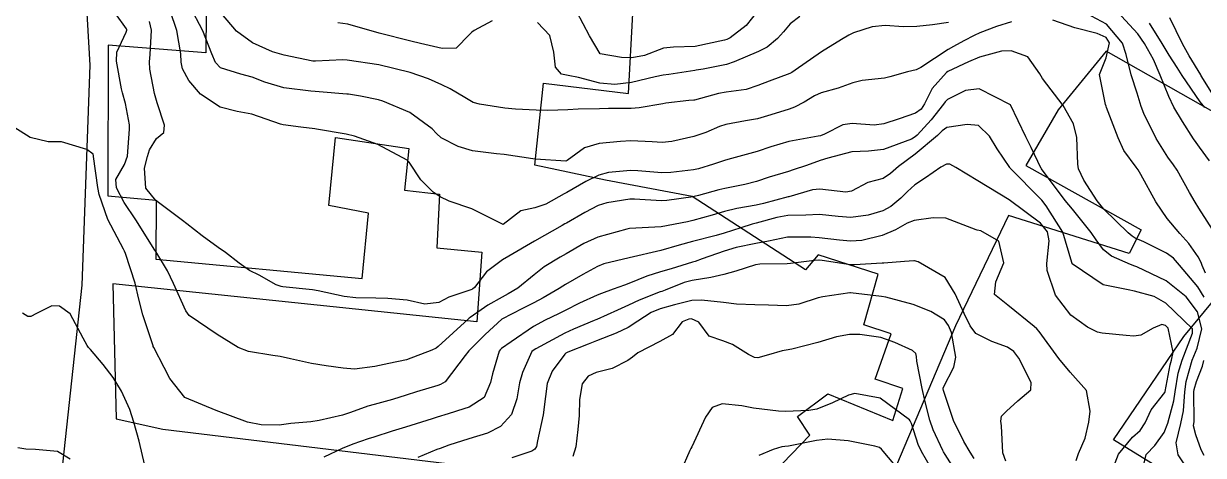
# Model space of a CAD drawing. Header units: metres. Extents: x 318500 to 325275, y 7408834 to 7428799.
# Drawn here: x 323560.3 to 323634.9, y 7419354.2 to 7419381.5 of the extents above; entities that cross this region are included whole.
import ezdxf

# ---------------------------------------------------------------- set-up
doc = ezdxf.new("R2010")
doc.units = ezdxf.units.M
doc.header["$MEASUREMENT"] = 0
for name, color, linetype in [('Curvas de Nivel 1m', 11, 'Continuous'), ('Curvas de Nivel 5m', 15, 'Continuous'), ('Edificações', 30, 'Continuous'), ('Vias Primárias', 230, 'Continuous')]:
    doc.layers.add(name, color=color, linetype=linetype)

msp = doc.modelspace()

# ---------------------------------------------------------------- linework, layer by layer
at = {"layer": 'Curvas de Nivel 1m', "flags": 128}
for points, elevation in [([(323631.153, 7419353.55), (323631.316, 7419354.261), (323631.871, 7419354.841), (323632.464, 7419355.664), (323632.692, 7419356.247), (323633.072, 7419357.66), (323633.163, 7419358.24), (323633.346, 7419359.409), (323633.593, 7419360.234), (323634.257, 7419361.935), (323634.25, 7419362.225), (323632.574, 7419363.844), (323631.82, 7419364.258), (323630.585, 7419364.607), (323630.188, 7419364.674), (323628.59, 7419364.999), (323626.635, 7419366.33), (323626.629, 7419366.348), (323626.611, 7419366.415), (323626.052, 7419368.336), (323624.996, 7419370.005), (323624.72, 7419370.349), (323624.661, 7419370.418), (323622.71, 7419372.38), (323622.69, 7419372.41), (323621.9, 7419373.59), (323621.403, 7419374.4), (323620.72, 7419375.078), (323620.001, 7419375.137), (323618.718, 7419374.95), (323618.407, 7419374.742), (323618.118, 7419374.439), (323616.698, 7419373.264), (323615.644, 7419372.476), (323615.136, 7419372.031), (323614.679, 7419371.724), (323613.712, 7419371.462), (323612.666, 7419370.927), (323612.316, 7419370.864), (323610.668, 7419371.05), (323610.208, 7419371.006), (323608.709, 7419370.569), (323608.67, 7419370.56), (323607.1, 7419370.139), (323606.652, 7419370.042), (323605.426, 7419369.831), (323604.645, 7419369.639), (323603.863, 7419369.41), (323602.636, 7419369.07), (323602.3, 7419368.988), (323600.63, 7419368.67), (323598.629, 7419368.555), (323598.455, 7419368.529), (323596.623, 7419368.022), (323595.74, 7419367.617), (323594.612, 7419366.969), (323594.244, 7419366.755), (323593.236, 7419366.135), (323592.593, 7419365.637), (323591.553, 7419364.795), (323590.956, 7419364.423), (323590.571, 7419364.228), (323589.662, 7419363.72), (323588.552, 7419362.941), (323588.489, 7419362.893), (323588.419, 7419362.832), (323586.524, 7419361.1), (323586.387, 7419360.997), (323586.129, 7419360.866), (323584.514, 7419360.253), (323583.394, 7419360.019), (323582.509, 7419359.831), (323581.233, 7419359.655), (323580.508, 7419359.721), (323579.437, 7419359.884), (323578.511, 7419360.025), (323577.175, 7419360.322), (323576.515, 7419360.469), (323576.051, 7419360.533), (323574.518, 7419360.777), (323573.867, 7419361.027), (323572.532, 7419361.862), (323570.768, 7419363.067), (323570.554, 7419363.355), (323569.77, 7419365.082), (323569.394, 7419365.894), (323568.653, 7419367.099), (323568.601, 7419367.189), (323567.399, 7419369.118), (323566.646, 7419370.197), (323566.16, 7419371.135), (323566.13, 7419371.67), (323566.675, 7419372.6), (323566.858, 7419373.127), (323566.99, 7419374.841), (323566.987, 7419375.126), (323566.73, 7419376.473), (323566.539, 7419377.132), (323566.475, 7419377.401), (323566.176, 7419379.136), (323566.183, 7419379.722), (323566.788, 7419380.986), (323566.818, 7419381.101), (323566.817, 7419381.13), (323566.791, 7419381.189), (323565.402, 7419383.144)], 753), ([(323622.809, 7419381.637), (323621.86, 7419381.338), (323620.798, 7419380.942), (323620.435, 7419380.774), (323619.79, 7419380.42), (323619.136, 7419380.077), (323618.784, 7419379.873), (323617.06, 7419378.743), (323616.771, 7419378.591), (323616.229, 7419378.468), (323615.098, 7419378.152), (323614.764, 7419378.066), (323613.346, 7419377.92), (323612.759, 7419377.778), (323611.841, 7419377.436), (323610.749, 7419377.135), (323610.335, 7419376.958), (323609.683, 7419376.556), (323609.071, 7419376.229), (323608.733, 7419376.11), (323607.563, 7419375.746), (323606.724, 7419375.504), (323605.961, 7419375.362), (323604.718, 7419375.135), (323604.331, 7419375.01), (323603.461, 7419374.639), (323602.707, 7419374.371), (323601.314, 7419374.053), (323600.703, 7419374.005), (323600.064, 7419374.04), (323598.704, 7419374.098), (323598.067, 7419374.073), (323596.702, 7419373.94), (323595.773, 7419373.666), (323594.682, 7419372.856), (323594.609, 7419372.823), (323592.682, 7419372.943), (323592.503, 7419372.963), (323590.687, 7419373.244), (323590.217, 7419373.284), (323588.69, 7419373.467), (323587.794, 7419373.743), (323586.702, 7419374.294), (323586.415, 7419374.574), (323586.143, 7419374.869), (323584.725, 7419375.9), (323583.023, 7419376.62), (323582.737, 7419376.699), (323581.606, 7419376.927), (323580.855, 7419377.052), (323580.741, 7419377.066), (323578.992, 7419377.215), (323578.743, 7419377.232), (323578.465, 7419377.251), (323576.745, 7419377.452), (323575.557, 7419377.817), (323574.751, 7419378.13), (323574.035, 7419378.313), (323572.757, 7419378.715), (323572.433, 7419379.053), (323572.206, 7419379.618), (323571.623, 7419381.062), (323570.813, 7419382.619)], 756), ([(323618.807, 7419381.584), (323617.798, 7419381.452), (323616.803, 7419381.339), (323615.956, 7419381.319), (323614.804, 7419381.391), (323613.991, 7419381.309), (323612.796, 7419380.929), (323612.513, 7419380.796), (323612.037, 7419380.521), (323610.782, 7419379.744), (323609.104, 7419378.565), (323608.908, 7419378.427), (323608.767, 7419378.355), (323607.461, 7419377.882), (323606.755, 7419377.595), (323606, 7419377.352), (323604.748, 7419377.183), (323604.269, 7419377.105), (323602.741, 7419376.688), (323602.706, 7419376.684), (323602.39, 7419376.654), (323600.92, 7419376.485), (323600.737, 7419376.456), (323599.24, 7419376.185), (323598.732, 7419376.16), (323597.306, 7419376.146), (323596.731, 7419376.132), (323595.376, 7419376.098), (323594.73, 7419376.066), (323593.468, 7419376.03), (323592.729, 7419376.046), (323591.423, 7419376.106), (323590.73, 7419376.168), (323589.145, 7419376.415), (323588.736, 7419376.539), (323588.206, 7419376.838), (323587.281, 7419377.388), (323586.748, 7419377.641), (323585.9, 7419378.021), (323584.755, 7419378.435), (323582.76, 7419378.91), (323580.764, 7419379.212), (323580.486, 7419379.223), (323578.763, 7419379.141), (323578.582, 7419379.152), (323576.768, 7419379.524), (323576.038, 7419379.734), (323574.779, 7419380.297), (323573.76, 7419381.035), (323572.807, 7419382.154)], 757), ([(323606.817, 7419382.416), (323606.002, 7419381.402), (323604.992, 7419380.617), (323604.789, 7419380.52), (323604.631, 7419380.465), (323602.784, 7419380.075), (323601.41, 7419380.038), (323600.783, 7419379.963), (323599.584, 7419379.499), (323598.77, 7419379.355), (323598.113, 7419379.367), (323596.773, 7419379.616), (323596.102, 7419380.737), (323595.302, 7419382.256)], 759), ([(323635.714, 7419368.204), (323634.654, 7419369.839), (323634.413, 7419370.224), (323634.066, 7419370.832), (323633.282, 7419372.241), (323633.045, 7419372.596), (323632.698, 7419373.069), (323631.95, 7419374.258), (323631.174, 7419375.825), (323631.001, 7419376.267), (323630.753, 7419377.121), (323630.369, 7419378.276), (323630.064, 7419379.562), (323629.826, 7419380.284), (323628.808, 7419381.491), (323627.221, 7419382.324)], 757), ([(323635.336, 7419372.85), (323634.705, 7419373.702), (323634.479, 7419373.994), (323634.319, 7419374.226), (323633.627, 7419375.336), (323633.077, 7419376.245), (323632.75, 7419376.91), (323632.215, 7419378.256), (323631.78, 7419379.26), (323631.219, 7419380.266), (323630.799, 7419380.865), (323629.49, 7419382.29)], 758), ([(323634.426, 7419352.623), (323633.356, 7419354.236), (323633.225, 7419355.006), (323633.515, 7419356.234), (323633.681, 7419357.033), (323633.764, 7419358.231), (323633.853, 7419358.887), (323634.232, 7419360.224), (323634.538, 7419360.985), (323634.849, 7419362.216), (323634.566, 7419363.301), (323633.848, 7419364.231), (323632.595, 7419365.254), (323630.739, 7419366.137), (323630.609, 7419366.177), (323630.323, 7419366.274), (323629.137, 7419366.814), (323628.619, 7419367.22), (323628.158, 7419367.839), (323627.84, 7419368.312), (323626.652, 7419369.78), (323626.198, 7419370.335), (323624.69, 7419372.327), (323624.676, 7419372.35), (323624.035, 7419373.692), (323623.704, 7419374.365), (323622.74, 7419376.38), (323620.755, 7419377.402), (323619.879, 7419377.293), (323618.744, 7419376.717), (323618.595, 7419376.58), (323618.492, 7419376.434), (323617.726, 7419375.444), (323616.822, 7419374.458), (323616.709, 7419374.366), (323616.463, 7419374.219), (323614.701, 7419373.557), (323613.743, 7419373.456), (323612.699, 7419373.403), (323611.178, 7419373.016), (323610.693, 7419372.855), (323609.827, 7419372.553), (323608.988, 7419372.263), (323608.684, 7419372.166), (323607.463, 7419371.798), (323606.674, 7419371.529), (323605.936, 7419371.336), (323604.667, 7419371.096), (323604.285, 7419371.007), (323602.988, 7419370.645), (323602.729, 7419370.579), (323602.659, 7419370.565), (323600.993, 7419370.328), (323600.655, 7419370.313), (323598.935, 7419370.417), (323598.656, 7419370.412), (323597.197, 7419370.177), (323596.649, 7419370.011), (323595.8, 7419369.581), (323594.632, 7419368.907), (323594.532, 7419368.851), (323594.362, 7419368.754), (323592.62, 7419367.768), (323590.994, 7419366.804), (323590.598, 7419366.571), (323589.586, 7419365.824), (323588.819, 7419364.828), (323588.69, 7419364.717), (323588.578, 7419364.676), (323587.194, 7419364.228), (323586.565, 7419363.879), (323585.667, 7419363.77), (323584.567, 7419364.024), (323583.333, 7419364.138), (323582.569, 7419364.147), (323581.316, 7419364.182), (323580.57, 7419364.265), (323578.918, 7419364.621), (323578.576, 7419364.68), (323576.699, 7419364.868), (323576.579, 7419364.891), (323576.263, 7419364.995), (323575.187, 7419365.612), (323574.589, 7419365.915), (323573.934, 7419366.371), (323573.055, 7419367.043), (323572.605, 7419367.36), (323571.582, 7419368.094), (323570.627, 7419368.851), (323570.334, 7419369.074), (323568.648, 7419370.329), (323568.033, 7419371.109), (323567.938, 7419372.376), (323568.124, 7419373.108), (323568.258, 7419373.535), (323568.697, 7419374.249), (323569.162, 7419374.634), (323569.212, 7419375.092), (323568.731, 7419376.502), (323568.573, 7419377.103), (323568.286, 7419378.638), (323568.26, 7419379.108), (323568.301, 7419379.573), (323568.374, 7419381.106), (323568.262, 7419381.644)], 754), ([(323589.934, 7419381.688), (323588.794, 7419381.078), (323588.642, 7419380.983), (323588.512, 7419380.834), (323587.653, 7419379.971), (323586.776, 7419379.942), (323585.397, 7419380.264), (323584.783, 7419380.419), (323582.79, 7419380.91), (323580.798, 7419381.479), (323580.175, 7419381.574)], 758), ([(323609.412, 7419381.96), (323608.804, 7419381.51), (323608.366, 7419381.004), (323607.99, 7419380.578), (323607.333, 7419380.036), (323606.782, 7419379.753), (323605.256, 7419379.094), (323604.773, 7419378.927), (323603.291, 7419378.642), (323602.843, 7419378.574), (323602.769, 7419378.562), (323601.122, 7419378.309), (323600.764, 7419378.265), (323600.243, 7419378.158), (323598.751, 7419377.801), (323597.702, 7419377.668), (323596.75, 7419377.746), (323595.396, 7419378.101), (323594.755, 7419378.228), (323594.325, 7419378.326), (323593.954, 7419378.762), (323593.832, 7419379.706), (323593.59, 7419380.768), (323592.802, 7419381.581)], 758), ([(323635.072, 7419365.744), (323634.857, 7419366.216), (323634.795, 7419366.401), (323634.615, 7419366.76), (323634.017, 7419367.622), (323633.457, 7419368.238), (323632.644, 7419369.197), (323631.938, 7419370.257), (323630.981, 7419371.972), (323630.811, 7419372.269), (323630.692, 7419372.435), (323629.908, 7419373.488), (323629.541, 7419374.288), (323628.814, 7419376.224), (323628.787, 7419376.299), (323628.742, 7419376.413), (323628.372, 7419378.306), (323628.781, 7419379.36), (323629, 7419380.297), (323628.795, 7419380.642), (323628.213, 7419380.894), (323626.804, 7419381.242), (323625.417, 7419381.737)], 756), ([(323635.027, 7419376.216), (323634.745, 7419376.576), (323633.609, 7419378.237), (323633.277, 7419378.745), (323632.783, 7419379.533), (323632.335, 7419380.255), (323631.534, 7419381.538)], 759), ([(323629.256, 7419353.47), (323629.571, 7419354.283), (323630.461, 7419355.359), (323630.948, 7419355.782), (323631.266, 7419356.262), (323631.647, 7419357.094), (323632.499, 7419358.19), (323632.517, 7419358.232), (323632.521, 7419358.25), (323632.83, 7419359.94), (323632.917, 7419360.244), (323633.036, 7419360.744), (323632.704, 7419362.248), (323632.553, 7419362.423), (323632.316, 7419362.49), (323631.771, 7419362.258), (323630.988, 7419361.824), (323630.545, 7419361.757), (323630.056, 7419361.788), (323628.546, 7419361.934), (323628.246, 7419362.003), (323627.608, 7419362.314), (323626.561, 7419363.07), (323625.586, 7419364.34), (323625.046, 7419365.903), (323625.029, 7419366.346), (323625.19, 7419367.779), (323625.073, 7419368.346), (323624.638, 7419368.897), (323622.66, 7419370.38), (323620.678, 7419371.586), (323619.274, 7419372.424), (323618.9, 7419372.636), (323618.692, 7419372.64), (323618.331, 7419372.435), (323617.356, 7419371.774), (323616.673, 7419371.32), (323616.223, 7419370.91), (323615.799, 7419370.473), (323615.173, 7419369.961), (323614.648, 7419369.686), (323613.732, 7419369.411), (323612.641, 7419369.264), (323611.837, 7419369.327), (323610.643, 7419369.437), (323609.783, 7419369.412), (323608.642, 7419369.373), (323607.955, 7419369.262), (323606.635, 7419368.896), (323606.399, 7419368.828), (323605.674, 7419368.604), (323604.626, 7419368.269), (323604.112, 7419368.115), (323602.621, 7419367.731), (323601.771, 7419367.505), (323600.615, 7419367.162), (323598.61, 7419366.7), (323597.004, 7419366.324), (323596.602, 7419366.166), (323595.678, 7419365.655), (323594.584, 7419365.021), (323594.418, 7419364.917), (323594.184, 7419364.756), (323593.17, 7419364.172), (323592.566, 7419363.86), (323591.853, 7419363.498), (323590.55, 7419362.825), (323589.496, 7419361.865), (323588.531, 7419360.893), (323588.472, 7419360.831), (323588.223, 7419360.532), (323586.955, 7419358.853), (323586.662, 7419358.693), (323586.497, 7419358.64), (323585.145, 7419358.226), (323584.487, 7419358.022), (323583.632, 7419357.749), (323582.478, 7419357.433), (323582.072, 7419357.32), (323580.975, 7419356.932), (323580.604, 7419356.802), (323580.467, 7419356.764), (323578.996, 7419356.421), (323578.461, 7419356.341), (323577.208, 7419356.23), (323576.457, 7419356.132), (323575.325, 7419356.139), (323574.46, 7419356.323), (323572.47, 7419357.04), (323570.482, 7419357.872), (323569.55, 7419359.084), (323569.188, 7419359.771), (323568.519, 7419361.041), (323568.493, 7419361.1), (323568.478, 7419361.143), (323567.823, 7419363.107), (323567.583, 7419364.091), (323567.352, 7419365.112), (323566.742, 7419366.975), (323566.675, 7419367.119), (323566.602, 7419367.249), (323565.616, 7419369.14), (323565.08, 7419370.719), (323564.985, 7419371.147), (323564.72, 7419373.109), (323564.718, 7419373.15), (323564.682, 7419373.26), (323564.281, 7419373.561), (323562.693, 7419374.037), (323561.843, 7419374.043), (323560.697, 7419374.324), (323559.269, 7419375.224)], 752), ([(323626.886, 7419353.88), (323627.029, 7419354.321), (323627.455, 7419355.31), (323627.684, 7419356.312), (323627.781, 7419357.01), (323627.549, 7419358.314), (323626.517, 7419359.48), (323625.79, 7419360.337), (323624.547, 7419362.037), (323624.401, 7419362.205), (323624.243, 7419362.355), (323622.57, 7419363.703), (323621.728, 7419364.393), (323621.8, 7419365.184), (323622.322, 7419366.384), (323622.003, 7419367.768), (323620.865, 7419368.406), (323620.631, 7419368.455), (323620.566, 7419368.476), (323618.642, 7419369.214), (323617.845, 7419369.239), (323616.639, 7419369.073), (323616.205, 7419368.898), (323615.47, 7419368.477), (323614.626, 7419368.121), (323613.33, 7419367.796), (323612.622, 7419367.753), (323611.92, 7419367.818), (323610.624, 7419367.973), (323610.098, 7419368.021), (323608.624, 7419368.005), (323607.433, 7419367.77), (323606.62, 7419367.611), (323605.37, 7419367.362), (323604.615, 7419367.137), (323603.229, 7419366.641), (323602.778, 7419366.477), (323602.607, 7419366.423), (323601.254, 7419366.009), (323600.597, 7419365.812), (323599.725, 7419365.551), (323598.586, 7419365.086), (323598.317, 7419364.97), (323597.596, 7419364.715), (323596.846, 7419364.456), (323596.574, 7419364.348), (323595.471, 7419363.836), (323594.559, 7419363.383), (323594.14, 7419363.173), (323593.286, 7419362.769), (323592.546, 7419362.36), (323591.138, 7419361.403), (323590.532, 7419360.97), (323590.444, 7419360.897), (323590.385, 7419360.811), (323589.95, 7419359.373), (323589.83, 7419358.817), (323589.425, 7419357.882), (323588.476, 7419357.263), (323588.151, 7419357.158), (323587.161, 7419356.85), (323586.468, 7419356.636), (323586.132, 7419356.532), (323584.457, 7419356.003), (323583.614, 7419355.737), (323582.447, 7419355.372), (323582.099, 7419355.262), (323581.122, 7419354.93), (323580.437, 7419354.647), (323579.289, 7419354.093)], 751), ([(323620.444, 7419354.013), (323620.184, 7419354.413), (323619.773, 7419355.1), (323619.125, 7419356.423), (323618.498, 7419358.315), (323618.476, 7419358.43), (323618.471, 7419358.46), (323618.501, 7419358.527), (323619.157, 7419359.787), (323619.271, 7419360.423), (323618.997, 7419361.974), (323618.81, 7419362.427), (323618.555, 7419362.775), (323617.685, 7419363.321), (323616.569, 7419363.759), (323614.838, 7419364.224), (323614.577, 7419364.268), (323612.603, 7419364.487), (323612.58, 7419364.487), (323610.87, 7419364.241), (323610.574, 7419364.169), (323609.343, 7419363.783), (323608.567, 7419363.679), (323607.427, 7419363.721), (323606.567, 7419363.731), (323605.403, 7419363.772), (323604.569, 7419363.887), (323603.184, 7419364.027), (323602.57, 7419364), (323601.485, 7419363.742), (323600.562, 7419363.472), (323599.992, 7419363.245), (323599.149, 7419362.691), (323598.546, 7419362.293), (323597.774, 7419361.943), (323596.537, 7419361.463), (323596.017, 7419361.253), (323594.733, 7419360.748), (323594.602, 7419360.676), (323594.528, 7419360.608), (323593.728, 7419359.546), (323593.419, 7419358.766), (323593.31, 7419357.946), (323593.156, 7419356.77), (323592.813, 7419355.134), (323592.733, 7419354.776), (323592.629, 7419354.596), (323592.446, 7419354.487), (323591.182, 7419354.056)], 749), ([(323567.959, 7419353.571), (323567.597, 7419355.108), (323567.256, 7419356.314), (323567.012, 7419357.115), (323566.487, 7419358.279), (323565.951, 7419359.128), (323565.327, 7419359.957), (323564.518, 7419360.917), (323564.402, 7419361.035), (323564.306, 7419361.153), (323564.064, 7419361.62), (323563.23, 7419363.17), (323562.557, 7419363.646), (323562.081, 7419363.661), (323561.114, 7419363.194), (323560.754, 7419362.991), (323560.547, 7419362.986), (323560.211, 7419363.205)], 751), ([(323619.787, 7419352.416), (323618.603, 7419354.273), (323618.501, 7419354.429), (323618.451, 7419354.519), (323617.846, 7419355.821), (323617.63, 7419356.443), (323617.344, 7419357.591), (323617.144, 7419358.45), (323616.806, 7419360.175), (323616.787, 7419360.456), (323616.738, 7419360.663), (323616.534, 7419360.84), (323615.42, 7419361.358), (323614.542, 7419361.665), (323613.198, 7419361.849), (323612.543, 7419361.852), (323611.728, 7419361.709), (323610.538, 7419361.36), (323608.896, 7419360.927), (323608.533, 7419360.861), (323608.291, 7419360.814), (323607.425, 7419360.581), (323606.739, 7419360.376), (323606.527, 7419360.405), (323606.153, 7419360.596), (323605.154, 7419361.229), (323604.538, 7419361.462), (323603.664, 7419361.756), (323603.018, 7419362.643), (323602.553, 7419362.84), (323602.374, 7419362.83), (323601.957, 7419362.656), (323601.353, 7419361.851), (323600.538, 7419361.423), (323599.164, 7419360.69), (323598.809, 7419360.413), (323598.523, 7419360.214), (323597.521, 7419359.709), (323596.511, 7419359.447), (323596.023, 7419359.219), (323595.637, 7419358.739), (323595.473, 7419357.752), (323595.443, 7419356.74), (323595.349, 7419355.853), (323595.237, 7419354.742), (323595.044, 7419354.141)], 748), ([(323618.045, 7419352.816), (323617.099, 7419354.45), (323616.899, 7419354.897), (323616.468, 7419356.235), (323616.397, 7419356.389), (323616.335, 7419356.462), (323614.49, 7419357.827), (323612.884, 7419358.116), (323612.493, 7419358.01), (323611.483, 7419357.527), (323610.479, 7419357.136), (323609.977, 7419357.048), (323608.476, 7419356.983), (323608.051, 7419357), (323606.479, 7419357.201), (323605.746, 7419357.336), (323604.483, 7419357.48), (323603.869, 7419357.239), (323603.439, 7419356.635), (323602.566, 7419354.763), (323602.509, 7419354.649), (323602.491, 7419354.607), (323602.448, 7419354.512), (323601.876, 7419353.208)], 747), ([(323616.025, 7419352.867), (323614.679, 7419354.487), (323614.579, 7419354.615), (323614.452, 7419354.715), (323614.151, 7419354.795), (323612.456, 7419355.137), (323611.169, 7419355.241), (323610.456, 7419355.145), (323608.685, 7419354.8), (323608.452, 7419354.78), (323608.265, 7419354.759), (323607.71, 7419354.577), (323606.82, 7419354.21)], 746)]:
    msp.add_lwpolyline(points, dxfattribs=dict(at, elevation=elevation))
at = {"layer": 'Curvas de Nivel 5m', "flags": 128}
for points, elevation in [([(323634.993, 7419364.214), (323634.59, 7419364.87), (323633.432, 7419366.238), (323633.046, 7419366.675), (323632.618, 7419367.008), (323631.167, 7419367.722), (323630.627, 7419367.96), (323630.426, 7419368.071), (323630.187, 7419368.277), (323628.652, 7419369.79), (323628.212, 7419370.307), (323627.374, 7419371.626), (323627.045, 7419372.325), (323626.999, 7419372.631), (323626.929, 7419374.327), (323626.723, 7419375.175), (323626.06, 7419376.337), (323624.766, 7419378.051), (323624.584, 7419378.353), (323623.828, 7419379.412), (323622.784, 7419379.79), (323622.17, 7419379.776), (323620.78, 7419379.405), (323620.088, 7419379.105), (323618.771, 7419378.488), (323618.68, 7419378.431), (323617.781, 7419377.418), (323617.289, 7419376.452), (323617.077, 7419376.113), (323616.731, 7419375.856), (323615.694, 7419375.507), (323614.72, 7419375.171), (323614.119, 7419375.096), (323612.72, 7419375.194), (323612.124, 7419375.114), (323610.958, 7419374.536), (323610.709, 7419374.43), (323610.559, 7419374.392), (323608.705, 7419374.064), (323607.562, 7419373.72), (323606.698, 7419373.431), (323605.075, 7419372.995), (323604.693, 7419372.886), (323603.934, 7419372.631), (323602.998, 7419372.333), (323602.684, 7419372.268), (323601.24, 7419372.106), (323600.681, 7419372.09), (323599.158, 7419372.218), (323598.683, 7419372.233), (323597.298, 7419372.103), (323596.678, 7419371.939), (323595.864, 7419371.542), (323594.661, 7419370.848), (323594.49, 7419370.753), (323593.325, 7419370.095), (323592.646, 7419369.874), (323591.761, 7419369.676), (323590.63, 7419368.81), (323588.645, 7419369.805), (323587.215, 7419370.288), (323586.655, 7419370.555), (323586.213, 7419370.867), (323585.434, 7419371.645), (323584.679, 7419372.752), (323584.551, 7419372.891), (323582.695, 7419373.882), (323581.227, 7419374.408), (323580.704, 7419374.524), (323578.823, 7419374.853), (323578.709, 7419374.873), (323577.835, 7419374.979), (323576.712, 7419375.123), (323576.537, 7419375.168), (323574.721, 7419375.782), (323573.796, 7419375.962), (323572.728, 7419376.242), (323571.491, 7419377.062), (323570.749, 7419377.928), (323570.349, 7419378.669), (323570.257, 7419379.078), (323570.232, 7419379.614), (323569.993, 7419381.082), (323569.563, 7419382.335)], 755), ([(323636.075, 7419376.2), (323634.845, 7419378.143), (323634.8, 7419378.22), (323634.792, 7419378.242), (323634.771, 7419378.277), (323634.039, 7419379.487), (323633.619, 7419380.238), (323632.815, 7419381.895)], 760), ([(323622.442, 7419353.854), (323622.258, 7419354.383), (323622.168, 7419356.085), (323622.125, 7419356.385), (323622.165, 7419356.694), (323622.479, 7419357.012), (323623.198, 7419357.661), (323624.022, 7419358.357), (323624.048, 7419358.816), (323623.274, 7419360.369), (323622.942, 7419360.782), (323622.537, 7419361.065), (323621.565, 7419361.419), (323620.545, 7419361.93), (323620.187, 7419362.414), (323619.8, 7419363.179), (323619.226, 7419364.424), (323618.596, 7419365.467), (323616.898, 7419366.456), (323616.664, 7419366.512), (323616.611, 7419366.519), (323616.025, 7419366.469), (323614.718, 7419366.379), (323614.608, 7419366.369), (323612.856, 7419366.258), (323612.606, 7419366.271), (323610.824, 7419366.537), (323610.636, 7419366.566), (323610.61, 7419366.564), (323610.329, 7419366.544), (323608.826, 7419366.347), (323608.606, 7419366.326), (323606.883, 7419366.31), (323606.605, 7419366.261), (323605.349, 7419365.858), (323604.595, 7419365.65), (323603.768, 7419365.457), (323602.589, 7419365.278), (323602.086, 7419365.156), (323600.891, 7419364.667), (323600.67, 7419364.578), (323600.578, 7419364.547), (323599.24, 7419364.02), (323598.565, 7419363.703), (323597.878, 7419363.393), (323596.551, 7419362.806), (323596.498, 7419362.783), (323596.39, 7419362.732), (323595.092, 7419362.197), (323594.542, 7419361.941), (323592.705, 7419360.95), (323592.531, 7419360.848), (323592.457, 7419360.781), (323591.848, 7419359.451), (323591.657, 7419358.793), (323591.497, 7419357.782), (323591.164, 7419356.8), (323590.462, 7419356.031), (323589.653, 7419355.624), (323588.454, 7419355.248), (323587.201, 7419354.849), (323586.652, 7419354.652), (323586.446, 7419354.574), (323585.228, 7419354.082)], 750), ([(323634.996, 7419354.212), (323634.797, 7419354.559), (323634.463, 7419355.505), (323634.317, 7419356.071), (323634.339, 7419356.222), (323634.355, 7419356.339), (323634.336, 7419358.222), (323634.352, 7419358.373), (323634.51, 7419358.885), (323634.879, 7419359.861), (323634.975, 7419360.213)], 755), ([(323563.24, 7419353.98), (323562.433, 7419354.466), (323561.035, 7419354.593), (323560.434, 7419354.604), (323559.915, 7419354.688)], 750)]:
    msp.add_lwpolyline(points, dxfattribs=dict(at, elevation=elevation))
at = {"layer": 'Edificações'}
for points in [[(323571.852, 7419384.772), (323571.815, 7419379.666), (323565.644, 7419380.156), (323565.616, 7419370.623), (323568.674, 7419370.346), (323568.646, 7419366.626), (323581.71, 7419365.39), (323582.107, 7419369.537), (323579.606, 7419370.009), (323580.023, 7419374.311), (323584.664, 7419373.617), (323584.386, 7419370.98), (323586.61, 7419370.73), (323586.444, 7419367.335), (323589.279, 7419367.057), (323588.973, 7419362.665), (323565.928, 7419365.056), (323566.145, 7419356.528), (323569.091, 7419355.877), (323595.118, 7419352.729)], [(323603.183, 7419348.393), (323610.034, 7419355.483), (323609.268, 7419356.68), (323611.175, 7419358.11), (323615.289, 7419356.416), (323615.928, 7419358.45), (323614.177, 7419359.033), (323615.178, 7419361.892), (323613.455, 7419362.475), (323614.372, 7419365.667), (323610.564, 7419366.889), (323609.758, 7419365.956), (323602.588, 7419370.591), (323597.099, 7419371.62), (323592.644, 7419372.565), (323593.177, 7419377.743), (323598.568, 7419377.105), (323598.846, 7419382.157)], [(323637.462, 7419374.858), (323628.792, 7419379.787), (323625.745, 7419376.058), (323623.716, 7419372.545), (323631.012, 7419368.473), (323630.24, 7419366.973), (323622.6, 7419369.373), (323619.247, 7419362.411), (323615.297, 7419353.049), (323617.314, 7419351.806), (323609.63, 7419337.594), (323610.875, 7419336.376), (323610.062, 7419334.738), (323608.795, 7419335.303), (323607.689, 7419332.691), (323611.599, 7419330.509), (323615.164, 7419332.139), (323633.586, 7419309.597), (323636.294, 7419301.972)], [(323642.451, 7419335.268), (323634.773, 7419341.229), (323627.113, 7419337.664), (323626.692, 7419338.662), (323628.296, 7419340.605), (323622.715, 7419345.574), (323623.503, 7419347.99), (323632.924, 7419343.665), (323637.163, 7419350.324), (323629.263, 7419355.188), (323633.698, 7419361.734), (323640.251, 7419369.628)]]:
    msp.add_lwpolyline(points, dxfattribs=at)
at = {"layer": 'Vias Primárias'}
for points in [[(323715.644, 7420145.548, 0), (323709.04, 7420132.939)], [(323831.088, 7420001.787, 0), (323833.844, 7420008.443, 0.220888)], [(323574.393, 7419500.252), (323567.87, 7419489.249, 0.102881), (323565.039, 7419480.989), (323562.965, 7419468.055), (323561.833, 7419452.891), (323559.947, 7419434.642), (323559.945, 7419420.169), (323561.706, 7419404.946), (323563.783, 7419390.914), (323564.476, 7419378.891), (323563.974, 7419364.983), (323562.34, 7419349.951), (323559.195, 7419336.805), (323557.992, 7419328.057, 0.630909), (323571.191, 7419317.001, -0.059962), (323595.667, 7419331.122, -0.457356), (323619.204, 7419313.97, -0.143271), (323617.119, 7419287.419, 0.348406), (323621.748, 7419283.699, 0.076059), (323668.88, 7419291.086)]]:
    msp.add_lwpolyline(points, format="xyb", dxfattribs=at)

doc.saveas('drawing.dxf')
